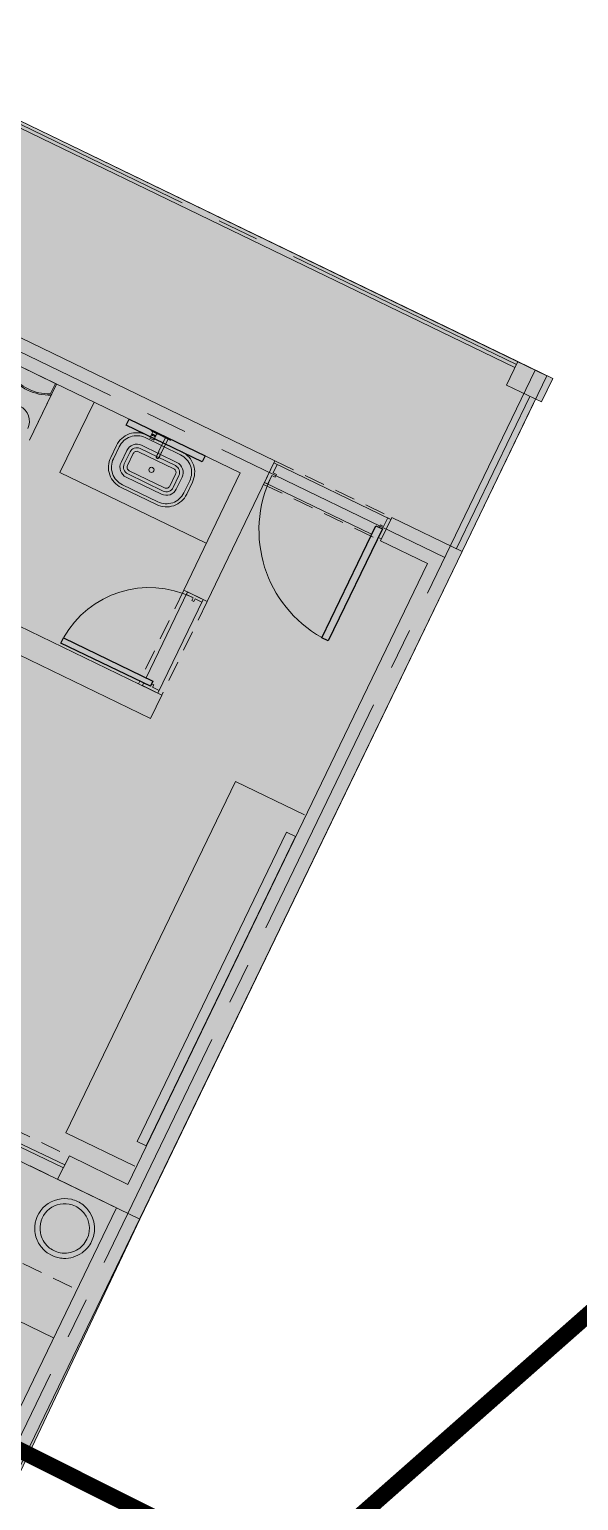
# Model space of a CAD drawing. Header units: metres. Extents: x -466 to 1322, y -1072 to 50.
# Drawn here: x 448.9 to 453.12, y -217.61 to -206.3 of the extents above; entities that cross this region are included whole.
import ezdxf

# ---------------------------------------------------------------- set-up
doc = ezdxf.new("R2010")
doc.units = ezdxf.units.M
for name, pattern in [('B1 P BAJA$0$HIDDEN', [9.525, 6.35, -3.175]), ('CENTER2', [28.575, 19.05, -3.175, 3.175, -3.175]), ('Hidden 1_16_', [0.002381, 0.001587, -0.00079375]), ('OCULTA2', [0.3, 0.2, -0.1])]:
    doc.linetypes.add(name, pattern=pattern)
for name, color, linetype, lineweight in [('A - CANCEL', 2, 'Continuous', 0), ('A - Hatch muros', 4, 'Continuous', 0), ('A - MURO BAJO', 2, 'Continuous', 0), ('A - PROY', 250, 'B1 P BAJA$0$HIDDEN', 0), ('A-ACCESORIOS DE BAÑO', 6, 'Continuous', 0), ('A-DOOR', 2, 'Continuous', 9), ('A-EJES', 61, 'CENTER2', 0), ('A-Fixt', 122, 'Continuous', 5), ('A-MUEBLES', 5, 'Continuous', 0), ('A-MURO INT', 4, 'Continuous', 0)]:
    doc.layers.add(name, color=color, linetype=linetype, lineweight=lineweight)
for name, color, linetype in [('A-MIRROR', 8, 'Continuous'), ('A-PUERTA', 2, 'Continuous'), ('Poligono Fisico', 3, 'Continuous')]:
    doc.layers.add(name, color=color, linetype=linetype)
doc.layers.add('Hatch Exterior', color=7, linetype='Continuous', lineweight=0, true_color=0xa99b89)
doc.layers.add('Hatch Interior', color=7, linetype='Continuous', lineweight=0, true_color=0xaf6350)

# ---------------------------------------------------------------- blocks, each defined once
blk = doc.blocks.new('JVAS_Puerta - 0_90 X 2_10-V18-Planta Baja')
at = {"color": 0}
for p, q in [((-0.425, -0.0425), (-0.425, -0.9025)), ((-0.374, -0.0425), (-0.425, -0.0425)), ((-0.374, -0.9025), (-0.374, -0.0425)), ((-0.425, -0.9025), (-0.374, -0.9025))]:
    blk.add_line(p, q, dxfattribs=at)
at = {"layer": 'A - PROY', "color": 18, "linetype": 'Continuous', "ltscale": 100, "true_color": 0x000000}
blk.add_arc((-0.425, -0.0525), 0.85, 273.43981, 0, dxfattribs=at)
at = {"layer": 'A-DOOR', "color": 253, "linetype": 'Continuous', "ltscale": 100}
for p, q in [((-0.45, 0.0425), (0.45, 0.0425)), ((-0.374, -0.1075), (0.45, -0.1075))]:
    blk.add_line(p, q, dxfattribs=at)
at = {"layer": 'A-DOOR'}
for p, q in [((-0.425, 0.0425), (-0.45, 0.0425)), ((-0.45, 0.0425), (-0.45, -0.1075)), ((-0.425, -0.0225), (-0.425, 0.0425)), ((0.45, 0.0425), (0.425, 0.0425)), ((0.425, 0.0425), (0.425, -0.0225)), ((0.45, -0.1075), (0.45, 0.0425)), ((-0.4, -0.0225), (-0.425, -0.0225)), ((-0.425, -0.1075), (-0.425, -0.0425)), ((-0.425, -0.0425), (-0.4, -0.0425)), ((-0.4, -0.0425), (-0.4, -0.0225)), ((0.425, -0.0225), (0.4, -0.0225)), ((0.4, -0.0225), (0.4, -0.0425)), ((0.4, -0.0425), (0.425, -0.0425)), ((0.425, -0.0425), (0.425, -0.1075)), ((-0.45, -0.1075), (-0.425, -0.1075)), ((0.425, -0.1075), (0.45, -0.1075))]:
    blk.add_line(p, q, dxfattribs=at)
blk = doc.blocks.new('monomando powder room')
at = {"layer": 'A-ACCESORIOS DE BAÑO'}
for p, q in [((-98.773, -159.223), (-98.773, -159.222)), ((-98.767, -159.222), (-98.773, -159.222)), ((-98.773, -159.222), (-98.767, -159.222)), ((-98.773, -159.224), (-98.773, -159.223)), ((-98.773, -159.223), (-98.773, -159.223)), ((-98.773, -159.225), (-98.773, -159.224)), ((-98.773, -159.227), (-98.773, -159.225)), ((-98.773, -159.228), (-98.773, -159.227)), ((-98.773, -159.306), (-98.773, -159.228)), ((-98.766, -159.223), (-98.767, -159.222)), ((-98.766, -159.224), (-98.766, -159.223)), ((-98.766, -159.224), (-98.766, -159.223)), ((-98.766, -159.223), (-98.766, -159.223)), ((-98.766, -159.223), (-98.766, -159.223)), ((-98.766, -159.225), (-98.766, -159.224)), ((-98.766, -159.224), (-98.766, -159.224)), ((-98.766, -159.226), (-98.766, -159.224)), ((-98.766, -159.224), (-98.766, -159.224)), ((-98.766, -159.226), (-98.766, -159.225)), ((-98.766, -159.227), (-98.766, -159.226)), ((-98.766, -159.227), (-98.766, -159.226)), ((-98.766, -159.228), (-98.766, -159.227)), ((-98.766, -159.228), (-98.766, -159.227)), ((-98.766, -159.229), (-98.766, -159.228)), ((-98.766, -159.239), (-98.766, -159.228)), ((-98.766, -159.306), (-98.766, -159.228)), ((-98.773, -159.384), (-98.773, -159.306)), ((-98.773, -159.384), (-98.773, -159.306)), ((-98.766, -159.232), (-98.766, -159.229)), ((-98.766, -159.231), (-98.766, -159.23)), ((-98.766, -159.233), (-98.766, -159.231)), ((-98.766, -159.237), (-98.766, -159.232)), ((-98.766, -159.238), (-98.766, -159.233)), ((-98.766, -159.243), (-98.766, -159.237)), ((-98.766, -159.239), (-98.766, -159.238)), ((-98.747, -159.239), (-98.766, -159.239)), ((-98.766, -159.24), (-98.766, -159.239)), ((-98.766, -159.239), (-98.747, -159.239)), ((-98.766, -159.239), (-98.766, -159.239)), ((-98.766, -159.241), (-98.766, -159.24)), ((-98.766, -159.244), (-98.766, -159.241)), ((-98.766, -159.249), (-98.766, -159.243)), ((-98.766, -159.248), (-98.766, -159.244)), ((-98.766, -159.252), (-98.766, -159.248)), ((-98.766, -159.256), (-98.766, -159.249)), ((-98.766, -159.256), (-98.766, -159.252)), ((-98.766, -159.261), (-98.766, -159.256)), ((-98.766, -159.264), (-98.766, -159.256)), ((-98.766, -159.265), (-98.766, -159.261)), ((-98.766, -159.27), (-98.766, -159.264)), ((-98.766, -159.269), (-98.766, -159.265)), ((-98.766, -159.272), (-98.766, -159.269)), ((-98.766, -159.276), (-98.766, -159.27)), ((-98.766, -159.273), (-98.766, -159.272)), ((-98.747, -159.273), (-98.766, -159.273)), ((-98.766, -159.306), (-98.766, -159.273)), ((-98.766, -159.275), (-98.766, -159.273)), ((-98.766, -159.273), (-98.747, -159.273)), ((-98.766, -159.274), (-98.766, -159.273)), ((-98.766, -159.274), (-98.766, -159.273)), ((-98.766, -159.279), (-98.766, -159.275)), ((-98.766, -159.281), (-98.766, -159.276)), ((-98.766, -159.282), (-98.766, -159.279)), ((-98.766, -159.283), (-98.766, -159.281)), ((-98.766, -159.283), (-98.766, -159.282)), ((-98.766, -159.284), (-98.766, -159.283)), ((-98.766, -159.384), (-98.766, -159.306)), ((-98.766, -159.384), (-98.766, -159.306)), ((-98.766, -159.343), (-98.766, -159.306)), ((-98.766, -159.329), (-98.766, -159.328)), ((-98.766, -159.332), (-98.766, -159.329)), ((-98.766, -159.331), (-98.766, -159.33)), ((-98.766, -159.333), (-98.766, -159.331)), ((-98.766, -159.337), (-98.766, -159.332)), ((-98.766, -159.338), (-98.766, -159.333)), ((-98.766, -159.343), (-98.766, -159.337)), ((-98.766, -159.343), (-98.766, -159.338)), ((-98.766, -159.341), (-98.766, -159.34)), ((-98.766, -159.343), (-98.766, -159.341)), ((-98.766, -159.342), (-98.766, -159.342)), ((-98.747, -159.24), (-98.747, -159.239)), ((-98.743, -159.24), (-98.747, -159.24)), ((-98.747, -159.241), (-98.747, -159.24)), ((-98.747, -159.24), (-98.747, -159.24)), ((-98.747, -159.24), (-98.743, -159.24)), ((-98.747, -159.24), (-98.747, -159.24)), ((-98.747, -159.242), (-98.747, -159.24)), ((-98.747, -159.24), (-98.747, -159.24)), ((-98.747, -159.243), (-98.747, -159.241)), ((-98.747, -159.245), (-98.747, -159.242)), ((-98.747, -159.245), (-98.747, -159.243)), ((-98.747, -159.249), (-98.747, -159.245)), ((-98.747, -159.248), (-98.747, -159.245)), ((-98.747, -159.252), (-98.747, -159.248)), ((-98.747, -159.252), (-98.747, -159.249)), ((-98.747, -159.256), (-98.747, -159.252)), ((-98.747, -159.256), (-98.747, -159.252)), ((-98.747, -159.261), (-98.747, -159.256)), ((-98.747, -159.261), (-98.747, -159.256)), ((-98.747, -159.265), (-98.747, -159.261)), ((-98.747, -159.264), (-98.747, -159.261)), ((-98.747, -159.268), (-98.747, -159.264)), ((-98.747, -159.268), (-98.747, -159.265)), ((-98.747, -159.27), (-98.747, -159.268)), ((-98.747, -159.271), (-98.747, -159.268)), ((-98.747, -159.272), (-98.747, -159.27)), ((-98.747, -159.273), (-98.747, -159.271)), ((-98.747, -159.273), (-98.747, -159.272)), ((-98.747, -159.272), (-98.747, -159.272)), ((-98.747, -159.272), (-98.743, -159.272)), ((-98.743, -159.272), (-98.747, -159.272)), ((-98.747, -159.273), (-98.747, -159.273)), ((-98.747, -159.273), (-98.747, -159.273)), ((-98.747, -159.273), (-98.747, -159.273)), ((-98.729, -159.239), (-98.743, -159.239)), ((-98.743, -159.24), (-98.743, -159.239)), ((-98.742, -159.24), (-98.743, -159.239)), ((-98.743, -159.239), (-98.729, -159.239)), ((-98.741, -159.241), (-98.743, -159.24)), ((-98.743, -159.24), (-98.743, -159.24)), ((-98.743, -159.273), (-98.743, -159.272)), ((-98.743, -159.272), (-98.741, -159.272)), ((-98.743, -159.273), (-98.742, -159.273)), ((-98.743, -159.273), (-98.729, -159.273)), ((-98.743, -159.273), (-98.743, -159.273)), ((-98.729, -159.273), (-98.743, -159.273)), ((-98.741, -159.242), (-98.742, -159.24)), ((-98.742, -159.273), (-98.741, -159.271)), ((-98.74, -159.244), (-98.741, -159.242)), ((-98.741, -159.271), (-98.74, -159.268)), ((-98.739, -159.248), (-98.74, -159.244)), ((-98.74, -159.268), (-98.739, -159.265)), ((-98.739, -159.252), (-98.739, -159.248)), ((-98.739, -159.256), (-98.739, -159.252)), ((-98.739, -159.261), (-98.739, -159.256)), ((-98.739, -159.265), (-98.739, -159.261)), ((-98.729, -159.239), (-98.712, -159.239)), ((-98.712, -159.239), (-98.729, -159.239)), ((-98.726, -159.273), (-98.729, -159.273)), ((-98.729, -159.273), (-98.726, -159.273)), ((-98.726, -159.273), (-98.712, -159.273)), ((-98.712, -159.273), (-98.726, -159.273)), ((-98.71, -159.239), (-98.712, -159.239)), ((-98.712, -159.239), (-98.71, -159.239)), ((-98.712, -159.273), (-98.71, -159.273)), ((-98.71, -159.273), (-98.712, -159.273)), ((-98.71, -159.24), (-98.71, -159.239)), ((-98.71, -159.24), (-98.71, -159.24)), ((-98.71, -159.256), (-98.71, -159.24)), ((-98.71, -159.273), (-98.71, -159.256)), ((-98.71, -159.273), (-98.71, -159.273)), ((-98.71, -159.273), (-98.71, -159.273)), ((-98.773, -159.386), (-98.773, -159.384)), ((-98.773, -159.387), (-98.773, -159.386)), ((-98.773, -159.389), (-98.773, -159.387)), ((-98.773, -159.39), (-98.773, -159.389)), ((-98.773, -159.39), (-98.773, -159.39)), ((-98.773, -159.39), (-98.767, -159.39)), ((-98.773, -159.39), (-98.773, -159.39)), ((-98.767, -159.39), (-98.773, -159.39)), ((-98.767, -159.39), (-98.766, -159.39)), ((-98.766, -159.343), (-98.766, -159.342)), ((-98.766, -159.349), (-98.766, -159.343)), ((-98.765, -159.344), (-98.766, -159.343)), ((-98.766, -159.345), (-98.766, -159.343)), ((-98.766, -159.348), (-98.766, -159.345)), ((-98.766, -159.352), (-98.766, -159.348)), ((-98.766, -159.356), (-98.766, -159.349)), ((-98.766, -159.356), (-98.766, -159.352)), ((-98.766, -159.361), (-98.766, -159.356)), ((-98.766, -159.364), (-98.766, -159.356)), ((-98.766, -159.364), (-98.766, -159.361)), ((-98.766, -159.37), (-98.766, -159.364)), ((-98.766, -159.368), (-98.766, -159.364)), ((-98.766, -159.37), (-98.766, -159.368)), ((-98.766, -159.37), (-98.765, -159.369)), ((-98.766, -159.384), (-98.766, -159.37)), ((-98.766, -159.384), (-98.766, -159.37)), ((-98.766, -159.376), (-98.766, -159.37)), ((-98.766, -159.372), (-98.766, -159.37)), ((-98.766, -159.375), (-98.766, -159.37)), ((-98.766, -159.371), (-98.766, -159.37)), ((-98.766, -159.371), (-98.766, -159.371)), ((-98.766, -159.372), (-98.766, -159.372)), ((-98.766, -159.379), (-98.766, -159.375)), ((-98.766, -159.381), (-98.766, -159.376)), ((-98.766, -159.382), (-98.766, -159.379)), ((-98.766, -159.383), (-98.766, -159.381)), ((-98.766, -159.383), (-98.766, -159.382)), ((-98.766, -159.384), (-98.766, -159.383)), ((-98.766, -159.386), (-98.766, -159.384)), ((-98.766, -159.386), (-98.766, -159.384)), ((-98.766, -159.387), (-98.766, -159.386)), ((-98.766, -159.387), (-98.766, -159.386)), ((-98.766, -159.388), (-98.766, -159.387)), ((-98.766, -159.388), (-98.766, -159.387)), ((-98.766, -159.389), (-98.766, -159.388)), ((-98.766, -159.389), (-98.766, -159.388)), ((-98.766, -159.389), (-98.766, -159.389)), ((-98.766, -159.389), (-98.766, -159.389)), ((-98.766, -159.39), (-98.766, -159.389)), ((-98.766, -159.39), (-98.766, -159.389)), ((-98.766, -159.39), (-98.766, -159.39)), ((-98.764, -159.345), (-98.765, -159.344)), ((-98.765, -159.369), (-98.764, -159.368)), ((-98.763, -159.346), (-98.764, -159.345)), ((-98.764, -159.368), (-98.763, -159.367)), ((-98.762, -159.346), (-98.763, -159.346)), ((-98.763, -159.346), (-98.763, -159.346)), ((-98.763, -159.346), (-98.762, -159.346)), ((-98.763, -159.367), (-98.762, -159.367)), ((-98.762, -159.367), (-98.763, -159.367)), ((-98.763, -159.367), (-98.763, -159.367)), ((-98.65, -159.346), (-98.762, -159.346)), ((-98.762, -159.346), (-98.65, -159.346)), ((-98.65, -159.367), (-98.762, -159.367)), ((-98.762, -159.367), (-98.65, -159.367)), ((-98.646, -159.346), (-98.65, -159.346)), ((-98.65, -159.346), (-98.646, -159.346)), ((-98.646, -159.367), (-98.65, -159.367)), ((-98.65, -159.367), (-98.646, -159.367)), ((-98.646, -159.346), (-98.642, -159.346)), ((-98.642, -159.346), (-98.646, -159.346)), ((-98.642, -159.367), (-98.646, -159.367)), ((-98.646, -159.367), (-98.642, -159.367)), ((-98.642, -159.346), (-98.638, -159.346)), ((-98.638, -159.346), (-98.642, -159.346)), ((-98.638, -159.367), (-98.642, -159.367)), ((-98.642, -159.367), (-98.638, -159.367)), ((-98.634, -159.346), (-98.638, -159.346)), ((-98.638, -159.346), (-98.634, -159.346)), ((-98.638, -159.367), (-98.634, -159.367)), ((-98.634, -159.367), (-98.638, -159.367)), ((-98.63, -159.346), (-98.634, -159.346)), ((-98.634, -159.346), (-98.63, -159.346)), ((-98.634, -159.367), (-98.63, -159.367)), ((-98.63, -159.367), (-98.634, -159.367)), ((-98.627, -159.346), (-98.63, -159.346)), ((-98.63, -159.346), (-98.627, -159.346)), ((-98.627, -159.367), (-98.63, -159.367)), ((-98.63, -159.367), (-98.627, -159.367)), ((-98.624, -159.346), (-98.627, -159.346)), ((-98.627, -159.346), (-98.624, -159.346)), ((-98.624, -159.367), (-98.627, -159.367)), ((-98.627, -159.367), (-98.624, -159.367)), ((-98.624, -159.346), (-98.622, -159.346)), ((-98.622, -159.346), (-98.624, -159.346)), ((-98.624, -159.367), (-98.622, -159.367)), ((-98.622, -159.367), (-98.624, -159.367)), ((-98.622, -159.346), (-98.62, -159.346)), ((-98.62, -159.346), (-98.622, -159.346)), ((-98.622, -159.367), (-98.62, -159.367)), ((-98.62, -159.367), (-98.622, -159.367)), ((-98.606, -159.346), (-98.62, -159.346)), ((-98.62, -159.346), (-98.606, -159.346)), ((-98.62, -159.367), (-98.606, -159.367)), ((-98.606, -159.367), (-98.62, -159.367)), ((-98.603, -159.346), (-98.606, -159.346)), ((-98.606, -159.367), (-98.603, -159.367)), ((-98.601, -159.347), (-98.603, -159.346)), ((-98.603, -159.367), (-98.601, -159.366)), ((-98.599, -159.349), (-98.601, -159.347)), ((-98.601, -159.366), (-98.599, -159.364)), ((-98.597, -159.351), (-98.599, -159.349)), ((-98.599, -159.364), (-98.597, -159.362)), ((-98.596, -159.354), (-98.597, -159.351)), ((-98.597, -159.362), (-98.596, -159.359)), ((-98.596, -159.356), (-98.596, -159.354)), ((-98.596, -159.356), (-98.596, -159.354)), ((-98.596, -159.359), (-98.596, -159.356)), ((-98.596, -159.359), (-98.596, -159.356))]:
    blk.add_line(p, q, dxfattribs=at)

msp = doc.modelspace()

# ---------------------------------------------------------------- hatches: boundary and pattern name
at = {"layer": 'A - Hatch muros', "transparency": 33554687}
h = msp.add_hatch(color=256, dxfattribs=at)
h.dxf.hatch_style = 1
h.paths.add_polyline_path([(422.679, -204.801), (426.118, -197.688), (426.658, -197.95), (426.571, -198.13), (426.211, -197.956), (423.904, -202.727), (424.354, -202.945), (424.267, -203.125), (423.817, -202.907), (422.859, -204.888)])
h.paths.add_polyline_path([(429.569, -201.578), (430.352, -199.958), (427.651, -198.652), (427.216, -199.552), (427.036, -199.465), (427.558, -198.385), (433.5, -201.258), (432.978, -202.338), (432.798, -202.251), (433.233, -201.351), (430.532, -200.045), (429.749, -201.665), (432.63, -203.058), (432.543, -203.238), (429.662, -201.845), (428.225, -204.816), (428.675, -205.034), (428.588, -205.214), (428.138, -204.996), (427.181, -206.977), (427.001, -206.89), (427.958, -204.909), (427.508, -204.692), (427.595, -204.512), (428.045, -204.729), (429.482, -201.758), (426.601, -200.366), (426.688, -200.185)])
h.paths.add_polyline_path([(432.46, -207.086), (431.502, -209.066), (431.322, -208.979), (432.28, -206.999), (431.83, -206.781), (431.917, -206.601), (432.367, -206.819), (434.674, -202.047), (434.313, -201.873), (434.401, -201.693), (435.301, -202.128), (435.214, -202.308), (434.854, -202.134), (432.547, -206.906), (432.997, -207.123), (432.91, -207.303)])
h.paths.add_polyline_path([(438.212, -205.757), (438.995, -204.136), (436.294, -202.83), (435.859, -203.731), (435.679, -203.644), (436.201, -202.563), (442.143, -205.436), (441.621, -206.516), (441.441, -206.429), (441.876, -205.529), (439.175, -204.223), (438.392, -205.844), (441.273, -207.237), (441.186, -207.417), (438.305, -206.024), (436.868, -208.995), (437.318, -209.212), (437.231, -209.393), (436.781, -209.175), (435.824, -211.156), (435.644, -211.069), (436.601, -209.088), (436.151, -208.87), (436.238, -208.69), (436.688, -208.908), (438.125, -205.937), (435.244, -204.544), (435.331, -204.364)])
h.paths.add_polyline_path([(443.317, -206.225), (441.01, -210.997), (440.56, -210.779), (440.472, -210.959), (440.923, -211.177), (439.965, -213.158), (440.145, -213.245), (441.103, -211.264), (441.553, -211.482), (441.64, -211.302), (441.19, -211.084), (443.497, -206.312), (443.857, -206.487), (443.944, -206.307), (443.043, -205.871), (442.956, -206.051)])
h.paths.add_polyline_path([(446.855, -209.935), (447.638, -208.315), (444.937, -207.009), (444.502, -207.909), (444.322, -207.822), (444.844, -206.742), (450.786, -209.614), (450.264, -210.695), (450.084, -210.608), (450.519, -209.707), (447.818, -208.402), (447.035, -210.022), (449.916, -211.415), (449.829, -211.595), (446.948, -210.202), (445.511, -213.173), (445.961, -213.391), (445.874, -213.571), (445.424, -213.353), (444.467, -215.334), (444.287, -215.247), (445.244, -213.266), (444.794, -213.049), (444.881, -212.869), (445.331, -213.086), (446.768, -210.115), (443.887, -208.722), (443.974, -208.542)])
h.paths.add_polyline_path([(452.227, -210.311), (451.686, -210.05), (451.599, -210.23), (451.959, -210.404), (449.653, -215.176), (449.204, -214.958), (449.114, -215.137), (449.566, -215.356), (448.608, -217.336), (448.788, -217.423)])
h = msp.add_hatch(color=256, dxfattribs=at)
h.dxf.hatch_style = 1
h.paths.add_polyline_path([(431.034, -198.399), (431.304, -198.53), (431.217, -198.71), (430.947, -198.579)])
h.paths.add_polyline_path([(435.369, -200.495), (435.639, -200.625), (435.552, -200.805), (435.281, -200.675)])
h.paths.add_polyline_path([(439.69, -202.584), (439.96, -202.714), (439.873, -202.895), (439.603, -202.764)])
h.paths.add_polyline_path([(444.011, -204.673), (444.282, -204.804), (444.195, -204.984), (443.924, -204.853)])
h.paths.add_polyline_path([(448.333, -206.762), (448.603, -206.893), (448.516, -207.073), (448.246, -206.942)])
h.paths.add_polyline_path([(452.654, -208.852), (452.925, -208.982), (452.837, -209.162), (452.567, -209.032)])
at = {"layer": 'Hatch Exterior', "transparency": 33554687}
h = msp.add_hatch(color=256, dxfattribs=at)
h.dxf.hatch_style = 1
h.paths.add_polyline_path([(422.679, -204.801), (427.181, -206.977), (431.502, -209.066), (448.805, -217.431), (449.746, -215.443), (423.817, -202.907), (423.637, -202.82)])
at = {"layer": 'Hatch Interior', "transparency": 33554687}
h = msp.add_hatch(color=256, dxfattribs=at)
h.dxf.hatch_style = 1
edge = h.paths.add_edge_path()
edge.add_line((417.738, -197.164), (419.386, -199.375))
edge.add_arc((419.72, -199.99), 0.7, 36.6996, 118.5178, ccw=False)
edge.add_line((420.281, -199.571), (421.644, -198.555))
edge.add_line((421.644, -198.555), (425.111, -200.231))
edge.add_line((425.111, -200.231), (423.817, -202.907))
edge.add_line((423.817, -202.907), (449.746, -215.443))
edge.add_line((449.746, -215.443), (452.227, -210.311))
edge.add_line((452.227, -210.311), (452.879, -208.96))
edge.add_line((452.879, -208.96), (426.283, -196.158))
edge.add_line((426.283, -196.158), (424.968, -194.394))
edge.add_line((424.968, -194.394), (443.848, -180.321))
edge.add_line((443.848, -180.321), (442.653, -178.718))
edge.add_line((442.653, -178.718), (449.19, -173.846))
edge.add_line((449.19, -173.846), (446.082, -169.677))
edge.add_line((446.082, -169.677), (408.291, -197.845))
edge.add_line((408.291, -197.845), (413.467, -200.347))
edge.add_line((413.467, -200.347), (417.738, -197.164))

# ---------------------------------------------------------------- linework, layer by layer
at = {"layer": 'A - CANCEL'}
msp.add_lwpolyline([(445.918, -213.481), (449.17, -215.025), (449.159, -215.048), (448.617, -214.791), (448.638, -214.745), (448.097, -214.488), (448.075, -214.533), (447.533, -214.276)], dxfattribs=at)
at = {"layer": 'A - MURO BAJO', "ltscale": 0.05}
for points in [[(452.654, -208.852), (444.282, -204.804)], [(452.633, -208.897), (448.581, -206.938)], [(450.258, -210.248), (449.132, -209.704), (449.394, -209.163)], [(452.182, -210.289), (452.747, -209.119)], [(452.227, -210.311), (452.792, -209.14)]]:
    msp.add_lwpolyline(points, dxfattribs=at)
at = {"layer": 'A - PROY', "color": 250, "linetype": 'Hidden 1_16_', "ltscale": 100}
msp.add_line((445.12, -213.982), (449.262, -215.985), dxfattribs=at)
for points in [[(450.786, -209.614), (451.686, -210.05)], [(450.699, -209.795), (451.599, -210.23)], [(450.084, -210.608), (449.736, -211.328)], [(450.264, -210.695), (449.916, -211.415)], [(445.961, -213.391), (449.204, -214.958)], [(445.874, -213.571), (449.114, -215.137)]]:
    msp.add_lwpolyline(points, dxfattribs=at)
at = {"layer": 'A-EJES', "ltscale": 0.1}
for p, q in [((452.644, -208.874), (412.753, -189.589)), ((452.093, -210.357), (411.329, -190.65)), ((452.789, -208.917), (446.899, -221.101))]:
    msp.add_line(p, q, dxfattribs=at)
at = {"layer": 'A-Fixt'}
for p, q in [((448.781, -208.867), (449.106, -209.024)), ((448.943, -208.946), (448.781, -208.867)), ((449.106, -209.024), (448.943, -208.946)), ((449.106, -209.024), (448.897, -209.456)), ((449.097, -209.02), (449.057, -209.101)), ((449.064, -209.11), (449.106, -209.024)), ((448.897, -209.456), (449.064, -209.11))]:
    msp.add_line(p, q, dxfattribs=at)
for points in [[(449.603, -209.82), (449.875, -209.951, 0.414214), (450.107, -209.871), (450.151, -209.778, 0.414214), (450.071, -209.546), (449.798, -209.415, 0.414214), (449.566, -209.496), (449.522, -209.588, 0.414214)], [(449.613, -209.798), (449.885, -209.93, 0.414214), (450.085, -209.86), (450.13, -209.768, 0.414214), (450.06, -209.568), (449.788, -209.436, 0.414214), (449.588, -209.506), (449.543, -209.598, 0.414214)], [(449.641, -209.74), (449.914, -209.871, 0.414214), (450.027, -209.832), (450.071, -209.74, 0.414214), (450.032, -209.627), (449.76, -209.495, 0.414214), (449.647, -209.534), (449.602, -209.626, 0.414214)], [(449.653, -209.715), (449.925, -209.847, 0.414214), (450.003, -209.82), (450.047, -209.728, 0.414214), (450.02, -209.651), (449.748, -209.519, 0.414214), (449.671, -209.546), (449.626, -209.638, 0.414214)], [(449.665, -209.69), (449.937, -209.822, 0.414214), (449.977, -209.808), (450.022, -209.716, 0.414214), (450.008, -209.676), (449.736, -209.544, 0.414214), (449.696, -209.558), (449.651, -209.65, 0.414214)]]:
    msp.add_lwpolyline(points, format="xyb", close=True, dxfattribs=at)
msp.add_circle((449.836, -209.684), 0.02, dxfattribs=at)
for centre, radius, start, end in [((449.049, -208.727), 0.382, 216.1259, 272.2708), ((449.053, -208.718), 0.382, 217.8105, 270.5861), ((448.767, -209.31), 0.13, 334.1983, 154.1983)]:
    msp.add_arc(centre, radius, start, end, dxfattribs=at)
at = {"layer": 'A-MIRROR'}
msp.add_lwpolyline([(450.249, -209.577), (450.227, -209.622), (449.642, -209.339), (449.664, -209.294)], close=True, dxfattribs=at)
at = {"layer": 'A-MUEBLES'}
for p, q in [((449.177, -214.78), (450.483, -212.079)), ((450.483, -212.079), (451.014, -212.336)), ((449.727, -214.846), (450.876, -212.469)), ((450.876, -212.469), (450.945, -212.502)), ((450.945, -212.502), (449.796, -214.879)), ((449.709, -215.037), (449.177, -214.78)), ((449.796, -214.879), (449.727, -214.846)), ((448.802, -216.22), (449.082, -216.355))]:
    msp.add_line(p, q, dxfattribs=at)
at = {"layer": 'A-MUEBLES', "lineweight": 0}
for start, end in [(77.0889, 182.8163), (51.784, 77.0889), (334.1793, 51.784), (182.8163, 209.5639), (209.5639, 220.6944), (305.5422, 334.1793), (220.6944, 231.2696), (231.2696, 237.2562), (237.2562, 256.5745), (256.5745, 267.6641), (267.6641, 305.5422)]:
    msp.add_arc((449.168, -215.515), 0.23, start, end, dxfattribs=at)
at = {"layer": 'A-MUEBLES', "color": 254, "lineweight": 0}
for start, end in [(79.7764, 189.8971), (64.1793, 79.7764), (49.2328, 64.1793), (334.1793, 49.1793), (189.8971, 228.5821), (228.5821, 259.1257), (298.4614, 334.1793), (259.1793, 298.4614)]:
    msp.add_arc((449.168, -215.515), 0.19, start, end, dxfattribs=at)
at = {"layer": 'A-MURO INT'}
for points in [[(444.844, -206.742), (450.786, -209.614), (450.264, -210.695), (450.084, -210.608), (450.519, -209.707), (447.818, -208.402)], [(452.654, -208.852), (452.925, -208.982), (452.837, -209.162), (452.567, -209.032), (452.654, -208.852)], [(447.035, -210.022), (449.916, -211.415), (449.829, -211.595), (446.948, -210.202)]]:
    msp.add_lwpolyline(points, dxfattribs=at)
msp.add_lwpolyline([(452.227, -210.311), (451.686, -210.05), (451.599, -210.23), (451.959, -210.404), (449.653, -215.176), (449.204, -214.958), (449.114, -215.137), (449.566, -215.356), (448.608, -217.336), (448.788, -217.423)], close=True, dxfattribs=at)
at = {"layer": 'Hatch Exterior'}
msp.add_lwpolyline([(422.679, -204.801), (427.181, -206.977), (431.502, -209.066), (448.805, -217.431), (449.746, -215.443), (423.817, -202.907), (423.637, -202.82), (422.679, -204.801)], dxfattribs=at)
at = {"layer": 'Hatch Interior'}
msp.add_lwpolyline([(417.738, -197.164), (419.386, -199.375, -0.372981), (420.281, -199.571), (421.644, -198.555), (425.111, -200.231), (423.817, -202.907), (449.746, -215.443), (452.227, -210.311), (452.879, -208.96), (426.278, -196.1), (424.968, -194.394), (443.848, -180.321), (442.653, -178.718), (449.19, -173.846), (446.082, -169.677), (408.291, -197.845), (413.467, -200.347)], format="xyb", close=True, dxfattribs=at)
at = {"layer": 'Poligono Fisico', "color": 5, "linetype": 'OCULTA2', "const_width": 0.125}
msp.add_lwpolyline([(450.856, -218.239), (409.06, -197.271), (450.464, -166.41), (465.813, -205.058)], close=True, dxfattribs=at)

# ---------------------------------------------------------------- block references
at = {"layer": 'A-Fixt', "xscale": -1, "rotation": 64.1983439895854}
msp.add_blockref('monomando powder room', (263.495, -229), dxfattribs=at)
at = {"layer": 'A-PUERTA'}
for p, xscale, yscale, zscale, rotation in [((451.208, -209.89), -1.111111111111195, 1.111111111111195, 1.111111111111195, 334.1983439835433), ((450.026, -211.024), -0.8888888888888831, 0.888888888888883, 0.888888888888883, 244.1983439835417)]:
    msp.add_blockref('JVAS_Puerta - 0_90 X 2_10-V18-Planta Baja', p, dxfattribs=dict(at, xscale=xscale, yscale=yscale, zscale=zscale, rotation=rotation))

doc.saveas('drawing.dxf')
